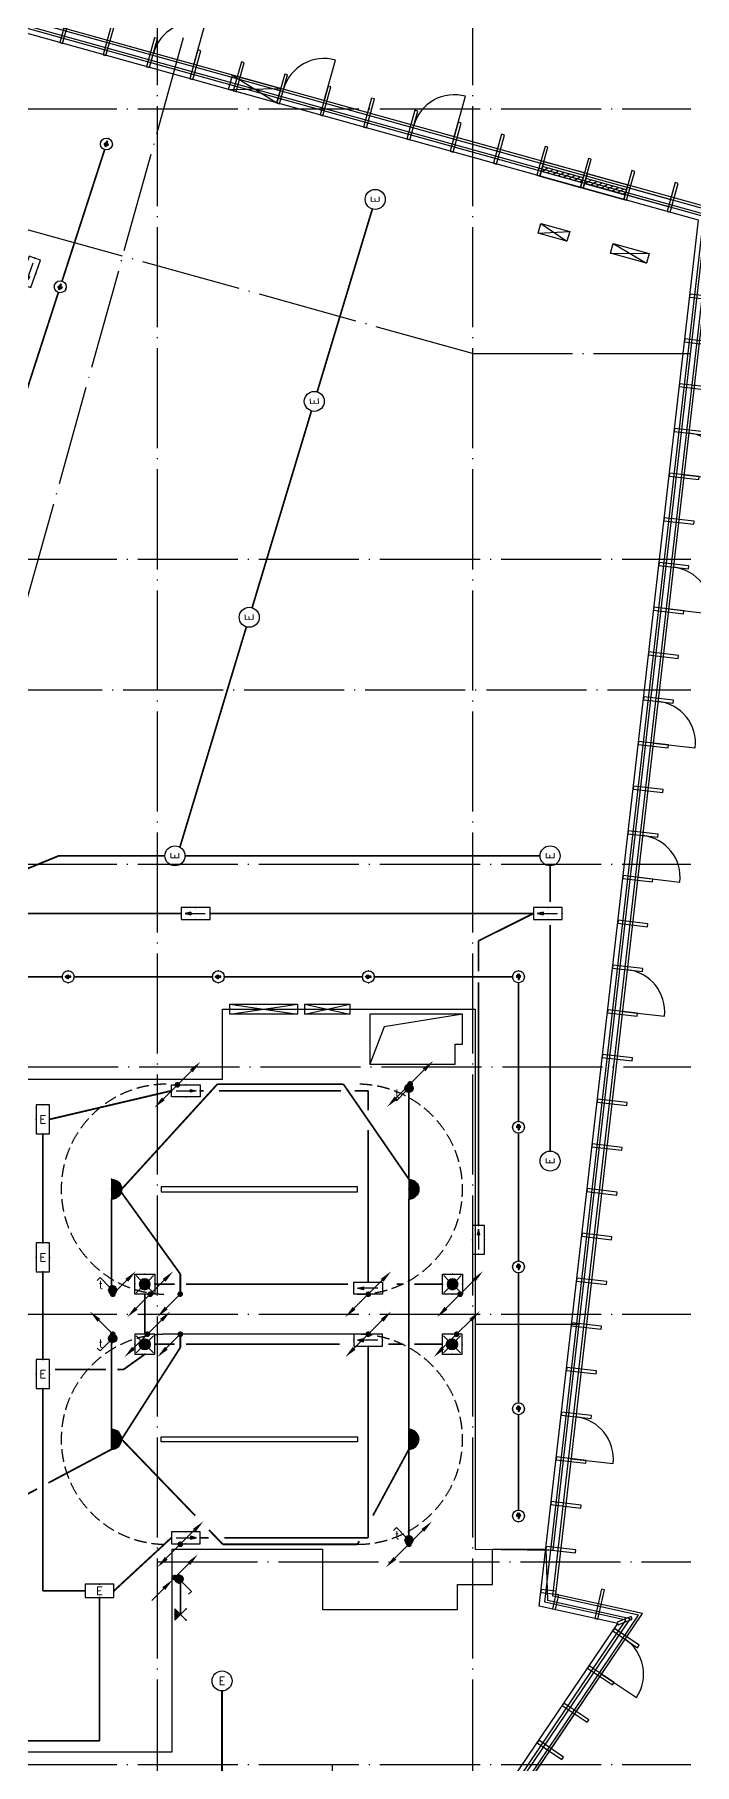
# Model space of a CAD drawing. Extents: x -288892 to 250096, y -100054 to 404668.
# Drawn here: x 107148 to 120334, y 96800 to 131386 of the extents above; entities that cross this region are included whole.
import ezdxf
from ezdxf.enums import TextEntityAlignment as Align
from ezdxf.xclip import XClip

# ---------------------------------------------------------------- set-up
doc = ezdxf.new("R2010")
doc.units = 0
doc.header["$LTSCALE"] = 1000
doc.header["$MEASUREMENT"] = 0
for name, pattern in [('104-14# 核心筒$0$DASH', [0.35, 0.25, -0.1]), ('104-14# 核心筒$0$DOTE', [2.42, 2, -0.2, 0.02, -0.2]), ('DASH', [0.35, 0.25, -0.1])]:
    doc.linetypes.add(name, pattern=pattern)
doc.layers.get('0').update_dxf_attribs({"linetype": 'CONTINUOUS'})
doc.layers.add('104-14# 核心筒$0$04-不打印_辅助线', color=165, linetype='CONTINUOUS', plot=False)
for name, color, linetype in [('104-14# 核心筒$0$A-E_电梯', 171, 'CONTINUOUS'), ('104-14# 核心筒$0$A_AXIS-轴线', 36, '104-14# 核心筒$0$DOTE'), ('14#楼幕墙$0$A-C_玻璃幕墙', 140, 'CONTINUOUS'), ('14#楼幕墙$0$A-C_窗', 140, 'CONTINUOUS'), ('EQUIP-照明', 3, 'CONTINUOUS'), ('LWIRE', 4, 'CONTINUOUS'), ('TEL_TEXT', 3, 'CONTINUOUS'), ('WIRE-应急', 2, 'DASH'), ('WIRE-照明', 1, 'CONTINUOUS'), ('X-104 14#平面$0$A-C_玻璃幕墙', 140, 'CONTINUOUS'), ('X-104 14#平面$0$A-C_窗', 140, 'CONTINUOUS'), ('X-104 14#平面$0$A-SUR_保温', 222, 'CONTINUOUS'), ('X-104 14#平面$0$A-TECH_暖通', 6, 'CONTINUOUS'), ('X-104 14#平面$0$DUCT-新风管立管', 3, 'CONTINUOUS')]:
    doc.layers.add(name, color=color, linetype=linetype)
doc.layers.add('X-104 14#平面$0$000套内', color=226, linetype='CONTINUOUS', lineweight=30)
doc.styles.add('_TEL_DIM', font='SIMPLEX', dxfattribs={"width": 0.8, "height": 3.5, "bigfont": 'HZTXT'})
doc.styles.get("Standard").update_dxf_attribs({"font": 'gbenor.shx', "bigfont": 'gbcbig.shx'})

# ---------------------------------------------------------------- blocks, each defined once
blk = doc.blocks.new('14#楼幕墙$0$A$C103B1A8E')
blk.add_lwpolyline([(0, 0), (60, 0), (60, 600), (0, 600)], close=True)
blk = doc.blocks.new('14#楼幕墙$0$A$C678332E3')
blk.add_lwpolyline([(0, 0), (60, 0), (60, 300), (0, 300)], close=True)
blk = doc.blocks.new('14#楼幕墙$0$A$C09283E46')
for name, p, rotation in [('14#楼幕墙$0$A$C103B1A8E', (69188, 40918), 161.95189736491), ('14#楼幕墙$0$A$C103B1A8E', (70043, 40639), 161.95189736491), ('14#楼幕墙$0$A$C103B1A8E', (70899, 40360), 161.95189736491), ('14#楼幕墙$0$A$C103B1A8E', (71755, 40081), 161.95189736491), ('14#楼幕墙$0$A$C103B1A8E', (72611, 39803), 161.95189736491), ('14#楼幕墙$0$A$C103B1A8E', (73466, 39524), 161.95189736491), ('14#楼幕墙$0$A$C103B1A8E', (74322, 39245), 161.95189736491), ('14#楼幕墙$0$A$C103B1A8E', (75178, 38966), 161.95189736491), ('14#楼幕墙$0$A$C103B1A8E', (76034, 38687), 161.95189736491), ('14#楼幕墙$0$A$C103B1A8E', (76889, 38408), 161.95189736491), ('14#楼幕墙$0$A$C103B1A8E', (77745, 38130), 161.95189736491), ('14#楼幕墙$0$A$C103B1A8E', (78601, 37851), 161.95189736491), ('14#楼幕墙$0$A$C103B1A8E', (79456, 37572), 161.95189736491), ('14#楼幕墙$0$A$C103B1A8E', (80312, 37293), 161.95189736491), ('14#楼幕墙$0$A$C103B1A8E', (81168, 37014), 161.95189736491), ('14#楼幕墙$0$A$C103B1A8E', (81891, 34637), 80.9518973650202), ('14#楼幕墙$0$A$C103B1A8E', (81749, 33748), 80.9518973650202), ('14#楼幕墙$0$A$C103B1A8E', (81607, 32859), 80.9518973650202), ('14#楼幕墙$0$A$C103B1A8E', (81466, 31970), 80.9518973650202), ('14#楼幕墙$0$A$C103B1A8E', (81324, 31081), 80.9518973650202), ('14#楼幕墙$0$A$C103B1A8E', (81183, 30193), 80.9518973650202), ('14#楼幕墙$0$A$C103B1A8E', (81041, 29304), 80.9518973650202), ('14#楼幕墙$0$A$C103B1A8E', (80900, 28415), 80.9518973650202), ('14#楼幕墙$0$A$C103B1A8E', (80758, 27526), 80.9518973650202), ('14#楼幕墙$0$A$C103B1A8E', (80617, 26637), 80.9518973650202), ('14#楼幕墙$0$A$C103B1A8E', (80475, 25749), 80.9518973650202), ('14#楼幕墙$0$A$C103B1A8E', (80334, 24860), 80.9518973650202), ('14#楼幕墙$0$A$C103B1A8E', (80192, 23971), 80.9518973650202), ('14#楼幕墙$0$A$C103B1A8E', (80051, 23082), 80.9518973650202), ('14#楼幕墙$0$A$C103B1A8E', (79909, 22193), 80.9518973650202), ('14#楼幕墙$0$A$C103B1A8E', (79767, 21304), 80.9518973650202), ('14#楼幕墙$0$A$C103B1A8E', (79626, 20416), 80.9518973650202), ('14#楼幕墙$0$A$C103B1A8E', (79484, 19527), 80.9518973650202), ('14#楼幕墙$0$A$C103B1A8E', (79343, 18638), 80.9518973650202), ('14#楼幕墙$0$A$C103B1A8E', (79201, 17749), 80.9518973650202), ('14#楼幕墙$0$A$C103B1A8E', (79060, 16860), 80.9518973650202), ('14#楼幕墙$0$A$C103B1A8E', (78918, 15972), 80.9518973650202), ('14#楼幕墙$0$A$C103B1A8E', (78777, 15083), 80.9518973650202), ('14#楼幕墙$0$A$C103B1A8E', (78635, 14194), 80.9518973650202), ('14#楼幕墙$0$A$C103B1A8E', (78494, 13305), 80.9518973650202), ('14#楼幕墙$0$A$C103B1A8E', (78352, 12416), 80.9518973650202), ('14#楼幕墙$0$A$C103B1A8E', (78211, 11528), 80.9518973650202), ('14#楼幕墙$0$A$C103B1A8E', (78069, 10639), 80.9518973650202), ('14#楼幕墙$0$A$C103B1A8E', (77927, 9750), 80.9518973650202), ('14#楼幕墙$0$A$C678332E3', (77494, 8938), 80.95189736021817), ('14#楼幕墙$0$A$C103B1A8E', (78470, 8986), 164.951897365091), ('14#楼幕墙$0$A$C678332E3', (77417, 8648), 344.9518973637133), ('14#楼幕墙$0$A$C678332E3', (78697, 8330), 289.2018973650997), ('14#楼幕墙$0$A$C103B1A8E', (79082, 7800), 53.45189736508175), ('14#楼幕墙$0$A$C103B1A8E', (78546, 7077), 53.45189736508175), ('14#楼幕墙$0$A$C103B1A8E', (78010, 6354), 53.45189736508175), ('14#楼幕墙$0$A$C103B1A8E', (77474, 5631), 53.45189736508175)]:
    blk.add_blockref(name, p, dxfattribs=dict(rotation=rotation))
blk = doc.blocks.new('14#楼幕墙$0$A$C2CD63A88')
blk.add_lwpolyline([(0, 670), (0, -170)])
blk.add_arc((0, 670), 840, 270, 0)
blk = doc.blocks.new('14#楼幕墙')
at = {"layer": '14#楼幕墙$0$A-C_玻璃幕墙'}
for p, q in [((120742, 127895), (99427, 133825)), ((120687, 127858), (99462, 133763)), ((120524, 127748), (99566, 133579)), ((120415, 127674), (99636, 133456)), ((117234, 99966), (120415, 127674)), ((117344, 100044), (120524, 127748)), ((117508, 100161), (120687, 127858)), ((117563, 100200), (120742, 127895)), ((118802, 99617), (117234, 99966)), ((118967, 99683), (117344, 100044)), ((119215, 99782), (117508, 100161)), ((119297, 99814), (117563, 100200)), ((108911, 84979), (118802, 99617)), ((108961, 84876), (118967, 99683)), ((109037, 84720), (119215, 99782)), ((109062, 84668), (119297, 99814))]:
    blk.add_line(p, q, dxfattribs=at)
at = {"layer": '14#楼幕墙$0$A-C_玻璃幕墙', "rotation": 2.499999999999448}
blk.add_blockref('14#楼幕墙$0$A$C09283E46', (40532, 87891), dxfattribs=at)
at = {"layer": '14#楼幕墙$0$A-C_窗'}
for p, rotation in [((110512, 131436), 164.4518973650737), ((113113, 130713), 164.4518973650737), ((115714, 129989), 164.4518973650737), ((120798, 122507), 83.45189736509042), ((120490, 119825), 83.45189736509042), ((120182, 117142), 83.45189736509042), ((119874, 114460), 83.45189736509042), ((119566, 111778), 83.45189736509042), ((118540, 102836), 83.45189736509042), ((119035, 98230), 55.95189736508349)]:
    blk.add_blockref('14#楼幕墙$0$A$C2CD63A88', p, dxfattribs=dict(at, rotation=rotation))
blk = doc.blocks.new('104-14# 核心筒')
blk.add_lwpolyline([(113700, 105400), (109780, 105400)])
at = {"layer": '104-14# 核心筒$0$04-不打印_辅助线', "linetype": '104-14# 核心筒$0$DASH'}
for centre, start, end in [((109780, 108300), 90, 270), ((113600, 108300), 270, 90), ((109780, 103300), 90, 270), ((113600, 103300), 270, 90)]:
    blk.add_arc(centre, 2100, start, end, dxfattribs=at)
at = {"layer": '104-14# 核心筒$0$A-E_电梯'}
for points in [[(113600, 108350), (109680, 108350), (109680, 108250), (113600, 108250)], [(113600, 103250), (109680, 103250), (109680, 103350), (113600, 103350)]]:
    blk.add_lwpolyline(points, close=True, dxfattribs=at)
at = {"layer": '104-14# 核心筒$0$A_AXIS-轴线'}
for p, q in [((109600, 139634), (109600, 80555)), ((115900, 139634), (115900, 80555)), ((115900, 125010), (86400, 133218)), ((104400, 110750), (110517, 132736)), ((-9370, 129900), (120260, 129900)), ((-9370, 120900), (120260, 120900)), ((106496, 118285), (120260, 118285)), ((-9370, 114800), (120260, 114800)), ((104400, 110750), (120260, 110750)), ((-9370, 105800), (120260, 105800)), ((109600, 100850), (120260, 100850)), ((-9370, 96800), (120260, 96800)), ((113095, 96800), (113095, 80555))]:
    blk.add_line(p, q, dxfattribs=at)
blk.add_lwpolyline([(115900, 125010), (120260, 125010)], dxfattribs=at)
blk = doc.blocks.new('*U1768')
h = blk.add_hatch()
h.set_pattern_fill('ANSI31', color=256, scale=50)
h.set_pattern_definition([(45, (-55312.376, 120006.8), (-56.1266, 56.1266), [])])
h.paths.add_polyline_path([(-840, 100), (0, 100), (0, 200), (-840, 200)])
for points in [[(-840, 0), (0, 0), (0, 300), (-840, 300)], [(-840, 100), (0, 100), (0, 200), (-840, 200)]]:
    blk.add_lwpolyline(points, close=True)
blk = doc.blocks.new('*U1810')
at = {"color": 8}
blk.add_lwpolyline([(0, 150), (840, 150), (840, 0), (0, 0)], close=True, dxfattribs=at)
blk = doc.blocks.new('*U1822')
blk.add_lwpolyline([(200, 0), (200, 1350), (0, 1350), (0, 0), (200, 0), (0, 1350), (0, 0), (200, 1350)])
blk = doc.blocks.new('*U1826')
blk.add_lwpolyline([(200, 0), (200, 900), (0, 900), (0, 0), (200, 0), (0, 900), (0, 0), (200, 900)])
blk = doc.blocks.new('*U1835')
blk.add_lwpolyline([(300, 0), (300, 1000), (0, 1000), (0, 0), (300, 0), (0, 1000), (0, 0), (300, 1000)])
blk = doc.blocks.new('*U1827')
blk.add_lwpolyline([(200, 0), (200, 600), (0, 600), (0, 0), (200, 0), (0, 600), (0, 0), (200, 600)])
blk = doc.blocks.new('*U1828')
blk.add_lwpolyline([(200, 0), (200, 750), (0, 750), (0, 0), (200, 0), (0, 750), (0, 0), (200, 750)])
blk = doc.blocks.new('X-104 14#平面$0$sdfjladfiididid')
at = {"layer": 'X-104 14#平面$0$A-TECH_暖通', "xscale": -1}
for name, p, rotation in [('*U1835', (111023, 130287), 254.4518973650752), ('*U1827', (117210, 127417), 254.4518973650752), ('*U1828', (118655, 127015), 254.4518973650752), ('*U1822', (111050, 111800), 270), ('*U1826', (112550, 111800), 270)]:
    blk.add_blockref(name, p, dxfattribs=dict(at, rotation=rotation))
blk = doc.blocks.new('X-104 14#平面')
at = {"layer": 'X-104 14#平面$0$000套内'}
blk.add_lwpolyline([(115950, 101100), (117513, 101082), (120578, 127784), (99531, 133640), (92085, 106876), (95700, 103260), (95700, 110500), (98900, 110500), (98900, 110500), (110900, 110500), (110900, 111900), (115950, 111900)], close=True, dxfattribs=at)
for points in [[(117398, 100083), (117398, 100083), (119050, 99716), (108987, 84824), (83830, 86604), (77400, 86272)], [(77400, 110450), (86700, 110450), (86700, 109200), (86650, 109200), (86650, 107300), (84300, 107300), (84300, 96900), (92650, 96900), (92650, 97050), (109900, 97050), (109900, 101100), (112900, 101100), (112900, 99900), (115600, 99900), (115600, 100394), (116300, 100400), (116300, 101100), (117364, 101100), (117398, 100083)], [(115950, 105600), (118032, 105600)]]:
    blk.add_lwpolyline(points, dxfattribs=at)
at = {"layer": 'X-104 14#平面$0$A-C_玻璃幕墙'}
blk.add_lwpolyline([(109062, 84668), (119297, 99814), (117563, 100200), (120742, 127895), (99427, 133825), (92631, 109400), (86987, 109400), (86987, 110600), (8392, 110600), (5689, 97881), (-2734, 99671), (-6010, 84258), (40178, 86275), (39845, 84184), (83846, 86453)], close=True, dxfattribs=at)
at = {"layer": 'X-104 14#平面$0$DUCT-新风管立管'}
blk.add_lwpolyline([(115700, 111800), (113850, 111800), (113850, 110800), (115550, 110800), (115550, 111200), (115700, 111200), (115700, 111800), (114132, 111550), (113850, 110800)], dxfattribs=at)
ref = blk.add_blockref('104-14# 核心筒', (0, 0))
XClip(ref).set_block_clipping_path([(-38664.3623821461, -25500), (139216.5485069363, 330900)])
for name in ['14#楼幕墙', 'X-104 14#平面$0$sdfjladfiididid']:
    blk.add_blockref(name, (0, 0))
at = {"layer": 'X-104 14#平面$0$A-C_窗', "rotation": 344.4518973650826}
for p in [(118055, 128331), (118922, 128089)]:
    blk.add_blockref('*U1768', p, dxfattribs=at)
at = {"layer": 'X-104 14#平面$0$A-SUR_保温', "rotation": 344.4518981662084}
blk.add_blockref('*U1810', (119007, 128170), dxfattribs=at)
blk = doc.blocks.new('$equip_U$00000189(HT0843)')
at = {"color": 2}
for p, q in [((-0.72, 0.66), (-0.72, 0)), ((0.72, 0.66), (-0.72, 0.66)), ((-0.72, 0), (0.72, 0)), ((0.72, 0), (0.72, 0.66))]:
    blk.add_line(p, q, dxfattribs=at)
at = {"color": 2, "const_width": 0.0125}
for points in [[(0.72, 0.66), (0.72, 0.66), (-0.72, 0.66)], [(-0.72, 0.66), (-0.72, 0)], [(-0.72, 0), (0.72, 0)], [(0.72, 0), (0.72, 0.66)]]:
    blk.add_lwpolyline(points, dxfattribs=at)
at = {"color": 2}
blk.add_lwpolyline([(-0.72, 0.66), (-0.72, 0)], dxfattribs=at)
for p in [(-0.72, 0.33), (0, 0.66), (0, 0), (0.72, 0.33)]:
    blk.add_point(p)
at = {"color": 7, "style": '_TEL_DIM'}
blk.add_attdef('$TEXT$', text='', height=0.4, dxfattribs=at).set_placement((0, 0.33), align=Align.MIDDLE_CENTER)
at = {"color": 7, "style": '_TEL_DIM', "flags": 1}
blk.add_attdef('A', text='', height=0.000025, dxfattribs=at).set_placement((0, 0), align=Align.MIDDLE_CENTER)
blk = doc.blocks.new('$equip$00002540')
blk.add_hatch(color=256).paths.add_polyline_path([(0.24, 0.372), (0.24, 0.228), (0.528, 0.3)])
for p, q in [((-0.72, 0.6), (-0.72, 0)), ((0.72, 0.6), (-0.72, 0.6)), ((-0.72, 0), (0.72, 0)), ((0.24, 0.372), (0.24, 0.228)), ((0.528, 0.3), (0.24, 0.372)), ((0.24, 0.228), (0.528, 0.3)), ((0.72, 0), (0.72, 0.6))]:
    blk.add_line(p, q)
at = {"color": 7}
blk.add_line((-0.48, 0.3), (0.48, 0.3), dxfattribs=at)
at = {"const_width": 0.02}
blk.add_lwpolyline([(-0.72, 0.6), (-0.72, 0), (0.72, 0), (0.72, 0.6), (-0.72, 0.6), (-0.72, 0)], dxfattribs=at)
for p in [(-0.72, 0.3), (0, 0.6), (0, 0), (0.72, 0.3)]:
    blk.add_point(p)
at = {"color": 7, "style": '_TEL_DIM', "flags": 1}
blk.add_attdef('A', text='', height=0.00002, dxfattribs=at).set_placement((0, 0), align=Align.MIDDLE_CENTER)
blk = doc.blocks.new('$equip$00001168')
blk.add_line((-0.5, 0), (0.5, 0))
blk.add_arc((0, 0), 0.5, 180, 0)
for p in [(-0.5, 0), (0, 0), (0.5, 0), (0, -0.5)]:
    blk.add_point(p)
for points in [[(0.433, -0.25), (-0.433, -0.25), (0.5, 0), (-0.5, 0)], [(0.25, -0.433), (-0.25, -0.433), (0.433, -0.25), (-0.433, -0.25)], [(0, -0.5), (0, -0.5), (0.25, -0.433), (-0.25, -0.433)]]:
    blk.add_solid(points)
at = {"flags": 9}
blk.add_attdef('A', (0, 0), '', height=0.00002, dxfattribs=at)
blk = doc.blocks.new('$equip$00001822')
for p, q in [((0.147, 0.356), (0.625, 0.833)), ((0.625, 0.833), (0.766, 0.692))]:
    blk.add_line(p, q)
blk.add_circle((0, 0.208), 0.208)
for p in [(-0.208, 0.208), (-0.015, 0.001), (0, 0.417), (0.208, 0.208)]:
    blk.add_point(p)
for points in [[(-0.18, 0.313), (0.18, 0.313), (-0.208, 0.208), (0.208, 0.208)], [(-0.18, 0.104), (0.18, 0.104), (-0.208, 0.208), (0.208, 0.208)], [(-0.104, 0.389), (0.104, 0.389), (-0.18, 0.313), (0.18, 0.313)], [(-0.104, 0.028), (0.104, 0.028), (-0.18, 0.104), (0.18, 0.104)], [(0, 0.417), (0, 0.417), (-0.104, 0.389), (0.104, 0.389)], [(0, 0), (0, 0), (-0.104, 0.028), (0.104, 0.028)]]:
    blk.add_solid(points)
at = {"color": 7, "style": '_TEL_DIM'}
blk.add_attdef('$TEXT$', text='', height=0.4, dxfattribs=at).set_placement((0.581, 0.465), align=Align.MIDDLE_CENTER)
at = {"color": 7, "style": '_TEL_DIM', "flags": 1}
blk.add_attdef('A', text='', height=0.00002, dxfattribs=at).set_placement((0, 0), align=Align.MIDDLE_CENTER)
blk = doc.blocks.new('$equip$00002604')
blk.add_hatch(color=256).paths.add_polyline_path([(0.275, 0.5, 1), (-0.274, 0.5, 1)])
for p, q in [((-0.429, 0.929), (-0.194, 0.694)), ((0.194, 0.694), (0.429, 0.929)), ((-0.429, 0.071), (-0.194, 0.306)), ((0.194, 0.306), (0.429, 0.071))]:
    blk.add_line(p, q)
at = {"const_width": 0.02}
blk.add_lwpolyline([(-0.5, 1), (-0.5, 0), (0.5, 0), (0.5, 1), (-0.5, 1), (-0.5, 0)], dxfattribs=at)
blk.add_lwpolyline([(-0.5, 1), (-0.5, 0), (0.5, 0), (0.5, 1)], close=True)
blk.add_circle((0, 0.5), 0.275)
for p in [(0, 1), (-0.5, 0.5), (0, 0), (0.5, 0.5)]:
    blk.add_point(p)
at = {"color": 7, "style": '_TEL_DIM', "flags": 1}
blk.add_attdef('A', text='', height=0.000025, dxfattribs=at).set_placement((0, 0), align=Align.MIDDLE_CENTER)
blk = doc.blocks.new('$equip_U$00000292(HT0843)')
for p in [(0, 1), (-0.5, 0.5), (0.5, 0.5)]:
    blk.add_point(p)
blk.add_blockref('$equip$00002604', (0, 0))
at = {"color": 7, "style": '_TEL_DIM', "flags": 1}
for tag in ['A', 'REMARK']:
    blk.add_attdef(tag, text='', height=0.000025, dxfattribs=at).set_placement((0, 0), align=Align.MIDDLE_CENTER)
blk = doc.blocks.new('$TelecSys$00000080')
for p, q in [((-0.7, -0.7), (0, 0)), ((0.104, 0.104), (0.104, 0.104)), ((-0.104, -0.104), (-0.104, -0.104))]:
    blk.add_line(p, q)
at = {"const_width": 0.142}
blk.add_lwpolyline([(0.071, 0, 1), (-0.071, 0, 1)], format="xyb", close=True, dxfattribs=at)
blk.add_solid([(-0.63, -0.77), (-0.77, -0.63), (-1.15, -1.15)])
at = {"width": 0.8, "flags": 9}
blk.add_attdef('A', (0, 0), '', height=0.00002, rotation=180, dxfattribs=at)
blk = doc.blocks.new('$TelecSys$00000079')
for p, q in [((0.7, 0.7), (0, 0)), ((0.104, 0.104), (0.104, 0.104)), ((-0.104, -0.104), (-0.104, -0.104))]:
    blk.add_line(p, q)
at = {"const_width": 0.142}
blk.add_lwpolyline([(-0.071, 0, 1), (0.071, 0, 1)], format="xyb", close=True, dxfattribs=at)
blk.add_solid([(0.63, 0.77), (0.77, 0.63), (1.15, 1.15)])
at = {"width": 0.8, "flags": 9}
blk.add_attdef('A', (0, 0), '', height=0.00002, dxfattribs=at)
blk = doc.blocks.new('$equip$00001838')
blk.add_circle((0, 0), 0.5)
at = {"color": 7, "style": '_TEL_DIM'}
blk.add_attdef('$TEXT$', text='', height=0.4, dxfattribs=at).set_placement((0, 0), align=Align.MIDDLE_CENTER)
at = {"color": 7, "style": '_TEL_DIM', "flags": 1}
blk.add_attdef('A', text='', height=0.00002, dxfattribs=at).set_placement((0, 0), align=Align.MIDDLE_CENTER)
blk = doc.blocks.new('$equip$00002541')
blk.add_hatch(color=256).paths.add_polyline_path([(-0.24, 0.372), (-0.528, 0.3), (-0.24, 0.228)])
for p, q in [((-0.72, 0.6), (-0.72, 0)), ((0.72, 0.6), (-0.72, 0.6)), ((-0.72, 0), (0.72, 0)), ((-0.24, 0.372), (-0.528, 0.3)), ((-0.528, 0.3), (-0.24, 0.228)), ((-0.24, 0.372), (-0.24, 0.228)), ((0.72, 0), (0.72, 0.6))]:
    blk.add_line(p, q)
at = {"color": 7}
blk.add_line((-0.48, 0.3), (0.48, 0.3), dxfattribs=at)
at = {"const_width": 0.02}
blk.add_lwpolyline([(-0.72, 0.6), (-0.72, 0), (0.72, 0), (0.72, 0.6), (-0.72, 0.6), (-0.72, 0)], dxfattribs=at)
for p in [(-0.72, 0.3), (0, 0.6), (0, 0), (0.72, 0.3)]:
    blk.add_point(p)
at = {"color": 7, "style": '_TEL_DIM', "flags": 1}
blk.add_attdef('A', text='', height=0.00002, dxfattribs=at).set_placement((0, 0), align=Align.MIDDLE_CENTER)
blk = doc.blocks.new('$TelecSys$00000081')
for p, q in [((0.104, 0.104), (0.104, 0.104)), ((-1.15, -1.15), (-0.55, -0.55)), ((-0.104, -0.104), (-0.104, -0.104))]:
    blk.add_line(p, q)
at = {"const_width": 0.142}
blk.add_lwpolyline([(0.071, 0, 1), (-0.071, 0, 1)], format="xyb", close=True, dxfattribs=at)
blk.add_solid([(-0.62, -0.48), (-0.48, -0.62), (-0.1, -0.1)])
at = {"width": 0.8, "flags": 9}
blk.add_attdef('A', (0, 0), '', height=0.00002, rotation=180, dxfattribs=at)
blk = doc.blocks.new('$equip$00001154')
for p, q in [((0, 0.283), (0, -0.283)), ((0, 0.283), (0.566, -0.283)), ((0.566, 0.283), (0, -0.283))]:
    blk.add_line(p, q)
for p in [(0, 0.004), (0.283, 0), (0.566, 0.283), (0.566, -0.283)]:
    blk.add_point(p)
blk.add_solid([(0, -0.283), (0.283, 0), (0, 0.283)])
at = {"layer": 'TEL_TEXT', "style": '_TEL_DIM', "flags": 1}
blk.add_attdef('A', text='', height=0.00002, dxfattribs=at).set_placement((0, 0), align=Align.MIDDLE_CENTER)
blk = doc.blocks.new('$equip$00001962')
for p, q in [((0.147, 0.356), (0.625, 0.833)), ((0.625, 0.833), (0.766, 0.692))]:
    blk.add_line(p, q)
blk.add_circle((0, 0.208), 0.208)
for p in [(-0.208, 0.208), (0, 0.417), (0, 0), (0.208, 0.208)]:
    blk.add_point(p)
for points in [[(-0.18, 0.313), (0.18, 0.313), (-0.208, 0.208), (0.208, 0.208)], [(-0.18, 0.104), (0.18, 0.104), (-0.208, 0.208), (0.208, 0.208)], [(-0.104, 0.389), (0.104, 0.389), (-0.18, 0.313), (0.18, 0.313)], [(-0.104, 0.028), (0.104, 0.028), (-0.18, 0.104), (0.18, 0.104)], [(0, 0.417), (0, 0.417), (-0.104, 0.389), (0.104, 0.389)], [(0, 0), (0, 0), (-0.104, 0.028), (0.104, 0.028)]]:
    blk.add_solid(points)
at = {"layer": 'TEL_TEXT', "style": '_TEL_DIM', "flags": 1}
blk.add_attdef('A', text='', height=0.00002, dxfattribs=at).set_placement((0, 0), align=Align.MIDDLE_CENTER)
blk = doc.blocks.new('$equip_U$00000283(晏大钊)')
at = {"color": 3}
for p, q in [((-0.07, 0.05), (-0.27, 0.05)), ((-0.27, 0.05), (-0.27, 0.05)), ((-0.26, 0.05), (-0.27, 0.04)), ((-0.25, 0.05), (-0.27, 0.03)), ((-0.24, 0.05), (-0.27, 0.02)), ((-0.23, 0.05), (-0.27, 0.01)), ((-0.22, 0.05), (-0.27, 0)), ((-0.2, 0.05), (-0.27, -0.01)), ((-0.19, 0.05), (-0.27, -0.03)), ((-0.18, 0.05), (-0.27, -0.04)), ((-0.17, 0.05), (-0.27, -0.05)), ((-0.16, 0.05), (-0.27, -0.06)), ((-0.27, 0.05), (-0.27, 0.05)), ((-0.26, 0.05), (-0.27, 0.04)), ((-0.25, 0.05), (-0.27, 0.03)), ((-0.24, 0.05), (-0.27, 0.02)), ((-0.23, 0.05), (-0.27, 0.01)), ((-0.22, 0.05), (-0.27, 0)), ((-0.2, 0.05), (-0.27, -0.01)), ((-0.19, 0.05), (-0.27, -0.03)), ((-0.18, 0.05), (-0.27, -0.04)), ((-0.17, 0.05), (-0.27, -0.05)), ((-0.16, 0.05), (-0.27, -0.06)), ((-0.15, 0.05), (-0.26, -0.06)), ((-0.15, 0.05), (-0.26, -0.06)), ((-0.14, 0.05), (-0.25, -0.06)), ((-0.14, 0.05), (-0.25, -0.06)), ((-0.13, 0.05), (-0.24, -0.06)), ((-0.13, 0.05), (-0.24, -0.06)), ((-0.11, 0.05), (-0.23, -0.06)), ((-0.11, 0.05), (-0.23, -0.06)), ((-0.1, 0.05), (-0.22, -0.06)), ((-0.1, 0.05), (-0.22, -0.06)), ((-0.09, 0.05), (-0.21, -0.06)), ((-0.09, 0.05), (-0.21, -0.06)), ((-0.08, 0.05), (-0.2, -0.06)), ((-0.08, 0.05), (-0.2, -0.06)), ((-0.07, 0.05), (-0.18, -0.06)), ((-0.07, 0.05), (-0.18, -0.06)), ((-0.06, 0.05), (-0.17, -0.06)), ((-0.06, 0.05), (-0.17, -0.06)), ((-0.05, 0.05), (-0.16, -0.06)), ((-0.05, 0.05), (-0.16, -0.06)), ((-0.04, 0.05), (-0.15, -0.06)), ((-0.04, 0.05), (-0.15, -0.06)), ((-0.02, 0.05), (-0.14, -0.06)), ((-0.02, 0.05), (-0.14, -0.06)), ((-0.01, 0.05), (-0.13, -0.06)), ((-0.01, 0.05), (-0.13, -0.06)), ((0, 0.05), (-0.12, -0.06)), ((0, 0.05), (-0.12, -0.06)), ((0.01, 0.05), (-0.11, -0.06)), ((0.01, 0.05), (-0.11, -0.06)), ((0.02, 0.05), (-0.09, -0.06)), ((0.02, 0.05), (-0.09, -0.06)), ((0.03, 0.05), (-0.08, -0.06)), ((0.03, 0.05), (-0.08, -0.06)), ((0.04, 0.05), (-0.07, -0.06)), ((0.04, 0.05), (-0.07, -0.06)), ((0.05, 0.05), (-0.06, -0.06)), ((0.05, 0.05), (-0.06, -0.06)), ((-0.04, 0.17), (-0.05, 0.16)), ((-0.04, 0.17), (-0.05, 0.16)), ((0.07, 0.05), (-0.05, -0.06)), ((0.07, 0.05), (-0.05, -0.06)), ((-0.03, 0.17), (-0.04, 0.16)), ((-0.02, 0.17), (-0.04, 0.15)), ((-0.03, 0.17), (-0.04, 0.16)), ((-0.02, 0.17), (-0.04, 0.15)), ((0.15, 0.13), (-0.04, -0.06)), ((0.15, 0.13), (-0.04, -0.06)), ((0.21, 0.08), (-0.04, -0.18)), ((0.17, 0.03), (-0.04, -0.18)), ((-0.01, 0.17), (-0.03, 0.15)), ((0, 0.17), (-0.03, 0.14)), ((-0.01, 0.17), (-0.03, 0.15)), ((0, 0.17), (-0.03, 0.14)), ((0.16, 0.13), (-0.03, -0.06)), ((0.16, 0.13), (-0.03, -0.06)), ((0.22, 0.07), (-0.03, -0.18)), ((0.17, 0.02), (-0.03, -0.18)), ((0.01, 0.17), (-0.02, 0.14)), ((0.01, 0.17), (-0.02, 0.14)), ((0.17, 0.12), (-0.02, -0.06)), ((0.17, 0.12), (-0.02, -0.06)), ((0.22, 0.07), (-0.02, -0.18)), ((0.17, 0.01), (-0.02, -0.18)), ((0.02, 0.17), (-0.01, 0.13)), ((0.03, 0.17), (-0.01, 0.13)), ((0.02, 0.17), (-0.01, 0.13)), ((0.03, 0.17), (-0.01, 0.13)), ((0.23, 0.06), (-0.01, -0.18)), ((0.05, 0.17), (0, 0.12)), ((0.06, 0.17), (0, 0.12)), ((0.05, 0.17), (0, 0.12)), ((0.06, 0.17), (0, 0.12)), ((0.17, 0.11), (0, -0.06)), ((0.17, 0.11), (0, -0.06)), ((0.24, 0.06), (0, -0.18)), ((0.07, 0.17), (0.01, 0.11)), ((0.07, 0.17), (0.01, 0.11)), ((0.18, 0.11), (0.01, -0.06)), ((0.18, 0.11), (0.01, -0.06)), ((0.08, 0.17), (0.02, 0.1)), ((0.09, 0.17), (0.02, 0.1)), ((0.08, 0.17), (0.02, 0.1)), ((0.09, 0.17), (0.02, 0.1)), ((0.18, 0.1), (0.02, -0.06)), ((0.18, 0.1), (0.02, -0.06)), ((0.24, 0.05), (0.02, -0.18)), ((0.1, 0.17), (0.03, 0.09)), ((0.11, 0.17), (0.03, 0.09)), ((0.1, 0.17), (0.03, 0.09)), ((0.11, 0.17), (0.03, 0.09)), ((0.19, 0.1), (0.03, -0.06)), ((0.19, 0.1), (0.03, -0.06)), ((0.25, 0.05), (0.03, -0.18)), ((0.12, 0.16), (0.04, 0.08)), ((0.12, 0.16), (0.04, 0.08)), ((0.19, 0.09), (0.04, -0.06)), ((0.19, 0.09), (0.04, -0.06)), ((0.25, 0.04), (0.04, -0.18)), ((0.12, 0.16), (0.05, 0.08)), ((0.12, 0.16), (0.05, 0.08)), ((0.13, 0.15), (0.05, 0.07)), ((0.13, 0.15), (0.05, 0.07)), ((0.2, 0.09), (0.05, -0.06)), ((0.2, 0.09), (0.05, -0.06)), ((0.26, 0.03), (0.05, -0.18)), ((0.14, 0.15), (0.06, 0.07)), ((0.14, 0.15), (0.06, 0.07)), ((0.14, 0.14), (0.06, 0.06)), ((0.14, 0.14), (0.06, 0.06)), ((0.21, 0.08), (0.06, -0.06)), ((0.16, 0.04), (0.06, -0.06)), ((0.27, 0.03), (0.06, -0.18)), ((0.15, 0.14), (0.07, 0.06)), ((0.15, 0.14), (0.07, 0.06)), ((0.27, 0.02), (0.07, -0.18)), ((0.28, 0.02), (0.08, -0.18)), ((0.28, 0.01), (0.09, -0.18)), ((0.28, 0.01), (0.09, -0.18)), ((0.29, 0.01), (0.1, -0.18)), ((0.29, 0.01), (0.1, -0.18)), ((0.3, 0), (0.16, -0.13)), ((0.3, 0), (0.16, -0.13)), ((0.21, 0.08), (0.17, 0.04)), ((0.21, 0.08), (0.18, 0.04)), ((0.22, 0.07), (0.19, 0.04)), ((0.22, 0.07), (0.2, 0.04)), ((0.23, 0.06), (0.21, 0.04)), ((0.24, 0.06), (0.21, 0.03)), ((0.24, 0.05), (0.21, 0.02)), ((0.25, 0.05), (0.21, 0.01)), ((0.25, 0.04), (0.21, 0)), ((0.26, 0.03), (0.21, -0.01)), ((0.27, 0.03), (0.21, -0.02)), ((0.27, 0.02), (0.21, -0.03)), ((0.28, 0.02), (0.21, -0.05)), ((-0.03, -0.15), (-0.05, -0.18)), ((-0.03, -0.15), (-0.05, -0.18)), ((0.17, 0), (-0.01, -0.18)), ((0.17, -0.01), (0, -0.18)), ((0.17, -0.03), (0.02, -0.18)), ((0.17, -0.04), (0.03, -0.18)), ((0.17, -0.05), (0.04, -0.18)), ((0.17, -0.05), (0.05, -0.18)), ((0.18, -0.05), (0.06, -0.18)), ((0.19, -0.05), (0.07, -0.18)), ((0.2, -0.05), (0.08, -0.18)), ((0.3, 0), (0.27, -0.03)), ((0.3, 0), (0.27, -0.03))]:
    blk.add_line(p, q, dxfattribs=at)
at = {"color": 3, "linetype": 'ByBlock', "ltscale": 5}
for p, q in [((-0.27, 0.05), (-0.27, -0.06)), ((0.07, 0.05), (-0.27, 0.05)), ((0.07, 0.05), (-0.06, 0.17)), ((-0.06, 0.17), (0.11, 0.17)), ((0.07, 0.05), (0.07, 0.05)), ((0.11, 0.17), (0.3, 0)), ((-0.27, -0.06), (0.07, -0.06)), ((-0.06, -0.18), (0.07, -0.06)), ((0.11, -0.18), (-0.06, -0.18)), ((0.07, -0.06), (0.07, -0.06)), ((0.3, 0), (0.11, -0.18))]:
    blk.add_line(p, q, dxfattribs=at)
at = {"color": 3}
blk.add_circle((0, 0), 0.595, dxfattribs=at)
for p in [(-0.59, 0), (0, 0.59), (0.59, 0), (0, -0.59)]:
    blk.add_point(p)
at = {"color": 7, "style": '_TEL_DIM', "flags": 1}
for tag in ['A', 'REMARK']:
    blk.add_attdef(tag, text='', height=0.000025, dxfattribs=at).set_placement((0, 0), align=Align.MIDDLE_CENTER)
blk = doc.blocks.new('$equip_U$00000284(晏大钊)')
for p in [(-0.298, 0), (0, 0.298), (0.298, 0), (0, -0.298)]:
    blk.add_point(p)
at = {"xscale": 0.5, "yscale": 0.5, "zscale": 0.5}
blk.add_blockref('$equip_U$00000283(晏大钊)', (0, 0), dxfattribs=at)
at = {"color": 7, "style": '_TEL_DIM', "flags": 1}
for tag in ['A', 'REMARK']:
    blk.add_attdef(tag, text='', height=0.0000125, dxfattribs=at).set_placement((0, 0), align=Align.MIDDLE_CENTER)
blk = doc.blocks.new('$equip_U$00000302(HT0843)')
for p in [(-0.298, 0), (0, 0.298), (0.298, 0), (0, -0.298)]:
    blk.add_point(p)
at = {"rotation": 180}
blk.add_blockref('$equip_U$00000284(晏大钊)', (0, 0), dxfattribs=at)
at = {"color": 7, "style": '_TEL_DIM', "flags": 1}
for tag in ['A', 'REMARK']:
    blk.add_attdef(tag, text='', height=0.0000125, dxfattribs=at).set_placement((0, 0), align=Align.MIDDLE_CENTER)

msp = doc.modelspace()

# ---------------------------------------------------------------- linework, layer by layer
at = {"layer": 'WIRE-应急', "linetype": 'DASH', "const_width": 35}
for points in [[(107696, 126456), (108547, 129084)], [(112796, 124245), (113898, 127899)], [(106773, 123602), (107623, 126230)], [(111495, 119927), (112681, 123862)], [(110052, 115139), (111380, 119544)], [(103520, 113280), (107631, 114966)], [(109753, 114966), (107631, 114966)], [(117250, 114966), (110153, 114966)], [(117450, 114046), (117450, 114766)], [(105348, 113814), (110078, 113814)], [(110654, 113814), (117118, 113814)], [(116020, 113267), (117118, 113814)], [(117450, 109063), (117450, 113581)], [(116020, 112659), (116020, 113267)], [(107700, 112547), (106304, 112547)], [(107938, 112547), (110700, 112547)], [(110938, 112547), (113700, 112547)], [(113938, 112547), (116700, 112547)], [(116020, 107577), (116020, 112434)], [(116819, 112428), (116819, 109658)], [(107444, 109696), (109882, 110268)], [(110458, 110268), (110528, 110268)], [(110832, 110268), (113274, 110268)], [(113547, 110268), (113815, 110268)], [(113815, 109880), (113815, 110268)], [(107312, 107226), (107312, 109408)], [(113815, 106440), (113815, 109483)], [(116819, 109420), (116819, 106865)], [(107312, 106650), (107312, 104893)], [(116819, 106627), (116819, 104029)], [(109350, 105400), (109350, 106200)], [(109550, 106400), (109947, 106400)], [(110172, 106400), (113414, 106400)], [(114387, 106400), (114515, 106400)], [(114740, 106400), (115300, 106400)], [(109550, 105200), (109947, 105200)], [(110172, 105200), (113242, 105200)], [(113815, 105160), (113815, 101332)], [(114215, 105200), (114515, 105200)], [(114740, 105200), (115291, 105200)], [(108925, 104695), (109350, 105000)], [(107556, 104695), (108574, 104695)], [(108799, 104695), (108925, 104695)], [(107312, 104317), (107312, 100269)], [(116819, 101886), (116819, 103791)], [(108733, 100269), (109882, 101332)], [(110458, 101332), (110627, 101332)], [(110939, 101332), (113815, 101332)], [(113799, 101332), (113815, 101332)], [(113815, 101360), (113815, 101332)], [(110063, 99800), (110063, 100429)], [(108157, 100269), (107312, 100269)], [(108445, 100137), (108445, 97270)], [(110894, 93311), (110894, 98269)], [(101888, 97270), (108445, 97270)]]:
    msp.add_lwpolyline(points, dxfattribs=at)
at = {"layer": 'WIRE-照明', "linetype": 'Continuous', "const_width": 35}
for points in [[(108887, 108300), (110800, 110400)], [(110800, 110400), (113320, 110400)], [(113320, 110400), (114628, 108500)], [(114628, 108500), (114628, 110235)], [(110060, 106605), (108873, 108250)], [(108687, 108100), (108687, 106365)], [(114628, 103500), (114628, 108100)], [(110060, 106200), (110060, 106605)], [(108687, 103500), (108687, 105235)], [(110060, 105135), (108887, 103300)], [(110060, 105400), (110060, 105135)], [(107424, 102428), (108687, 103100)], [(108887, 103300), (110358, 101773)], [(113910, 101774), (114628, 103100)], [(114628, 103100), (114628, 101365)], [(106211, 101781), (107199, 102308)], [(110632, 101488), (110910, 101200)], [(110910, 101200), (113600, 101200)], [(113600, 101200), (113635, 101264)]]:
    msp.add_lwpolyline(points, dxfattribs=at)

# ---------------------------------------------------------------- block references
msp.add_blockref('X-104 14#平面', (0, 0))
at = {"layer": 'EQUIP-照明'}
for name, p, xscale, yscale, zscale, rotation in [('$equip_U$00000302(HT0843)', (108583, 129198), 400, 400, 400, 72.06751126632818), ('$equip$00002541', (107171, 126602), 400.0000000000001, 400.0000000000001, 400.0000000000001, 70.66957492231475), ('$equip_U$00000302(HT0843)', (107660, 126343), 400, 400, 400, 72.06751126632818), ('$equip_U$00000302(HT0843)', (116819, 112547), 400, 400, 400, 270), ('$equip$00002540', (110170, 110388), -400, 400, 400, 180), ('$equip_U$00000302(HT0843)', (116819, 109539), 400, 400, 400, 270), ('$equip$00001168', (108687, 108300), -400, 400, 400, 90), ('$equip$00001168', (114628, 108300), -400, 400, 400, 90), ('$equip$00002541', (115900, 107289), 400, 400, 400, 270), ('$equip_U$00000302(HT0843)', (116819, 106746), 400, 400, 400, 270), ('$equip_U$00000292(HT0843)', (109350, 105400), 400, 400, 400, 180), ('$equip$00002540', (113815, 105400), 400, 400, 400, 180), ('$equip_U$00000292(HT0843)', (115491, 105400), 400, 400, 400, 180), ('$equip_U$00000302(HT0843)', (116819, 103910), 400, 400, 400, 270), ('$equip$00001168', (108687, 103300), 400, 400, 400, 90), ('$equip$00001168', (114628, 103300), 400, 400, 400, 90), ('$equip_U$00000302(HT0843)', (116819, 101767), 400, 400, 400, 270), ('$equip$00001962', (109950, 100507), 400, 400, 400, 270)]:
    msp.add_blockref(name, p, dxfattribs=dict(at, xscale=xscale, yscale=yscale, zscale=zscale, rotation=rotation))
for p, xscale, yscale, zscale, rotation in [((113955, 128091), 399.9999999999999, 399.9999999999999, 399.9999999999999, 92.10017491340245), ((112738, 124053), 399.9999999999999, 399.9999999999999, 399.9999999999999, 92.10017491340245), ((111437, 119735), 399.9999999999999, 399.9999999999999, 399.9999999999999, 92.10017491340245), ((109953, 114966), 400, 400, 400, 90), ((117450, 114966), 400, 400, 400, 90), ((117450, 108863), 400, 400, 400, 90)]:
    msp.add_blockref('$equip$00001838', p, dxfattribs=dict(at, xscale=xscale, yscale=yscale, zscale=zscale, rotation=rotation)).add_auto_attribs({'$TEXT$': 'E'})
at = {"layer": 'EQUIP-照明', "yscale": 400, "zscale": 400}
for name, p, xscale in [('$equip$00002541', (110366, 113694), 400), ('$equip$00002541', (117406, 113694), 400), ('$equip_U$00000302(HT0843)', (107819, 112547), 400), ('$equip_U$00000302(HT0843)', (110819, 112547), 400), ('$equip_U$00000302(HT0843)', (113819, 112547), 400), ('$equip_U$00000292(HT0843)', (109350, 106200), -400), ('$equip_U$00000292(HT0843)', (115500, 106200), -400), ('$equip$00002540', (113815, 106200), -400), ('$equip$00002540', (110170, 101212), 400), ('$equip$00001154', (109950, 99800), 400)]:
    msp.add_blockref(name, p, dxfattribs=dict(at, xscale=xscale))
at = {"layer": 'EQUIP-照明'}
ref = msp.add_blockref('$equip$00001822', (114629, 110400), dxfattribs=dict(at, xscale=400, yscale=400, zscale=400, rotation=180))
ref.add_attrib('$TEXT$', 't', dxfattribs={"layer": '0', "color": 7, "height": 160, "style": '_TEL_DIM'}).set_placement((114396, 110214), align=Align.MIDDLE_CENTER)
ref = msp.add_blockref('$equip_U$00000189(HT0843)', (107444, 109696), dxfattribs=dict(at, xscale=400, yscale=400, zscale=400, rotation=90))
ref.add_attrib('$TEXT$', 'E', dxfattribs={"layer": '0', "color": 7, "height": 160, "style": '_TEL_DIM'}).set_placement((107312, 109696), align=Align.MIDDLE_CENTER)
ref = msp.add_blockref('$equip_U$00000189(HT0843)', (107444, 106938), dxfattribs=dict(at, xscale=400, yscale=400, zscale=400, rotation=90))
ref.add_attrib('$TEXT$', 'E', dxfattribs={"layer": '0', "color": 7, "height": 160, "style": '_TEL_DIM'}).set_placement((107312, 106938), align=Align.MIDDLE_CENTER)
ref = msp.add_blockref('$equip$00001822', (108705, 106200), dxfattribs=dict(at, xscale=-400, yscale=400, zscale=400))
ref.add_attrib('$TEXT$', 't', dxfattribs={"layer": '0', "color": 7, "height": 160, "style": '_TEL_DIM'}).set_placement((108473, 106386), align=Align.MIDDLE_CENTER)
ref = msp.add_blockref('$equip$00001822', (108705, 105400), dxfattribs=dict(at, xscale=400, yscale=400, zscale=400, rotation=180))
ref.add_attrib('$TEXT$', 't', dxfattribs={"layer": '0', "color": 7, "height": 160, "style": '_TEL_DIM'}).set_placement((108473, 105214), align=Align.MIDDLE_CENTER)
ref = msp.add_blockref('$equip_U$00000189(HT0843)', (107444, 104605), dxfattribs=dict(at, xscale=400, yscale=400, zscale=400, rotation=90))
ref.add_attrib('$TEXT$', 'E', dxfattribs={"layer": '0', "color": 7, "height": 160, "style": '_TEL_DIM'}).set_placement((107312, 104605), align=Align.MIDDLE_CENTER)
ref = msp.add_blockref('$equip$00001822', (114629, 101200), dxfattribs=dict(at, xscale=-400, yscale=400, zscale=400))
ref.add_attrib('$TEXT$', 't', dxfattribs={"layer": '0', "color": 7, "height": 160, "style": '_TEL_DIM'}).set_placement((114396, 101386), align=Align.MIDDLE_CENTER)
ref = msp.add_blockref('$equip_U$00000189(HT0843)', (108445, 100401), dxfattribs=dict(at, xscale=400, yscale=400, zscale=400, rotation=180))
ref.add_attrib('$TEXT$', 'E', dxfattribs={"layer": '0', "color": 7, "height": 160, "style": '_TEL_DIM'}).set_placement((108445, 100269), align=Align.MIDDLE_CENTER)
at = {"layer": 'EQUIP-照明', "xscale": 400, "yscale": 400, "zscale": 400}
msp.add_blockref('$equip$00001838', (110894, 98469), dxfattribs=at).add_auto_attribs({'$TEXT$': 'E'})
at = {"layer": 'LWIRE', "yscale": 400, "zscale": 400}
for name, p, xscale in [('$TelecSys$00000079', (110002, 110388), 400), ('$TelecSys$00000079', (114653, 110406), 400), ('$TelecSys$00000080', (110002, 110388), 400), ('$TelecSys$00000080', (114653, 110406), 400), ('$TelecSys$00000079', (108711, 106200), 400), ('$TelecSys$00000079', (109458, 106200), 400), ('$TelecSys$00000079', (113815, 106200), 400), ('$TelecSys$00000079', (115650, 106200), 400), ('$TelecSys$00000080', (109458, 106200), 400), ('$TelecSys$00000080', (110058, 106203), 400), ('$TelecSys$00000080', (113815, 106200), 400), ('$TelecSys$00000080', (115650, 106200), 400), ('$TelecSys$00000079', (108711, 105400), -400), ('$TelecSys$00000079', (109402, 105400), 400), ('$TelecSys$00000079', (113815, 105400), 400), ('$TelecSys$00000079', (115583, 105400), 400), ('$TelecSys$00000080', (109402, 105400), 400), ('$TelecSys$00000080', (110060, 105400), 400), ('$TelecSys$00000080', (113815, 105400), 400), ('$TelecSys$00000080', (115583, 105400), 400), ('$TelecSys$00000079', (110060, 101200), 400), ('$TelecSys$00000079', (114629, 101200), 400), ('$TelecSys$00000080', (110060, 101200), 400), ('$TelecSys$00000079', (109950, 100536), 400), ('$TelecSys$00000080', (114629, 101200), 400), ('$TelecSys$00000081', (109950, 100536), 400)]:
    msp.add_blockref(name, p, dxfattribs=dict(at, xscale=xscale))

doc.saveas('drawing.dxf')
